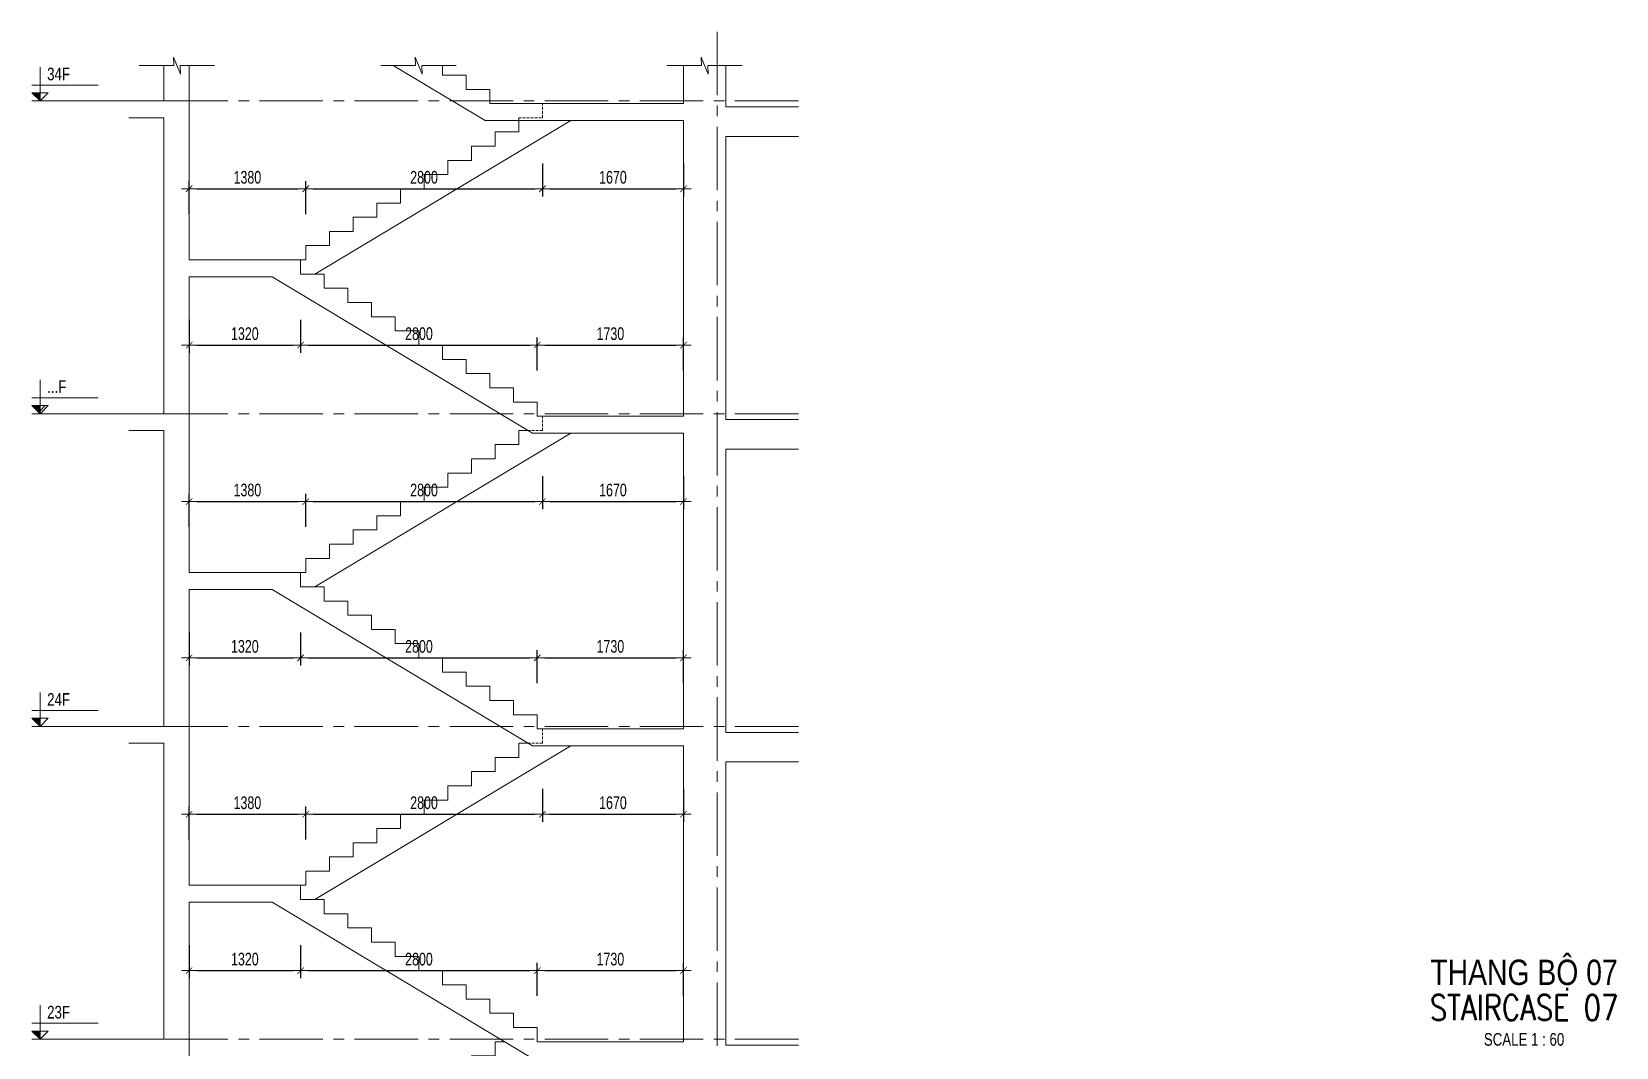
# Model space of a CAD drawing. Header units: millimetres. Extents: x -179076 to 254975, y -18667 to 296191.
# Drawn here: x 82221 to 100970, y 247547 to 259563 of the extents above; entities that cross this region are included whole.
import ezdxf
from ezdxf.enums import TextEntityAlignment as Align

# ---------------------------------------------------------------- set-up
doc = ezdxf.new("R2010")
doc.units = ezdxf.units.MM
doc.linetypes.add('CENTER2', pattern=[1.125, 0.75, -0.125, 0.125, -0.125])
doc.linetypes.add('HIDDEN2', pattern=[4.762499999999999, 3.175, -1.5875])
doc.layers.get('Defpoints').update_dxf_attribs({"color": 151, "lineweight": 9})
for name, color, linetype, lineweight in [('NDC_S_ANNO', 7, 'Continuous', 20), ('NDC_S_AXIS', 5, 'CENTER2', 13), ('NDC_S_CONTINUOUS', 3, 'Continuous', 20), ('NDC_S_DIM', 1, 'Continuous', 15), ('NDC_S_ENG TITLE', 3, 'Continuous', 20), ('NDC_S_HIDDEN', 8, 'HIDDEN2', 13), ('NDC_S_SLAB', 2, 'Continuous', 20), ('NDC_S_SYMBOL', 1, 'Continuous', 15), ('NDC_S_TEXT SYMBOL', 7, 'Continuous', 20), ('NDC_S_VN TEXT', 7, 'Continuous', 20), ('NDC_S_VN TITLE', 6, 'Continuous', 35)]:
    doc.layers.add(name, color=color, linetype=linetype, lineweight=lineweight)
doc.styles.add('NDC_ANNO', font='', dxfattribs={"width": 0.8})
doc.styles.add('NDC_DIM', font='', dxfattribs={"width": 0.75})
doc.styles.add('NDC_EN TXT', font='romans.shx', dxfattribs={"width": 0.8})
doc.styles.add('NDC_VIE TXT', font='arial.ttf', dxfattribs={"width": 0.8})
doc.styles.get('NDC_ANNO').set_extended_font_data('Dotum')
doc.styles.get('NDC_DIM').set_extended_font_data('Dotum')
doc.dimstyles.new('NDC_dim_60', dxfattribs={"dimscale": 60, "dimtxt": 2.5, "dimasz": 1.5, "dimexe": 1.5, "dimexo": 2.5, "dimgap": 1, "dimtad": 1, "dimdec": 0, "dimzin": 0, "dimdsep": 46, "dimtxsty": 'NDC_DIM', "dimblk": 'DIMMARK', "dimcen": 0.09, "dimdle": 1.2, "dimclrd": 1, "dimclre": 1, "dimclrt": 3, "dimadec": 0, "dimazin": 0, "dimtfac": 1, "dimtdec": 0, "dimtix": 1, "dimtofl": 0, "dimtmove": 0, "dimatfit": 3, "dimfxl": 5, "dimfxlon": 1, "dimtolj": 1, "dimtzin": 0, "dimarcsym": 0})

# ---------------------------------------------------------------- blocks, each defined once
blk = doc.blocks.new('kata_block_CT')
at = {"layer": 'NDC_S_ANNO'}
blk.add_hatch(color=3, dxfattribs=at).paths.add_polyline_path([(0, 1.596954857557648), (-1.612010908633238, 1.596954857557648), (0, 0)])
at = {"layer": 'NDC_S_ANNO', "ltscale": 50}
h = blk.add_hatch(dxfattribs=at)
h.set_pattern_fill('ANSI31', color=256, scale=1.406250541793835, style=0)
h.set_pattern_definition([(45.00000000000001, (0, 5.456968210637569e-12), (-3.157122508925224, 3.157122508925225), [])])
h.paths.add_polyline_path([(0, 1.596954857557648), (0, 0), (1.612010908924276, 1.596954857557648)])
for p, q in [((-1.592704896858777, 3.140833880479477), (11.46947077315417, 3.140833880479477)), ((11.56125648126181, 5.456968210637569e-12), (-1.63869572513795, 5.456968210637569e-12))]:
    blk.add_line(p, q, dxfattribs=at)
for points in [[(0, 6.69495074864426), (0, 0)], [(0, 0), (-1.612010908924276, 1.596954857557648), (0, 1.596954857557648)], [(0, 0), (1.612010908924276, 1.596954857557648), (0, 1.596954857557648)]]:
    blk.add_lwpolyline(points, dxfattribs=at)
at = {"layer": 'NDC_S_ANNO', "color": 8, "ltscale": 50}
blk.add_lwpolyline([(0, 0), (-1.612010908633238, 1.596954857557648), (0, 1.596954857557648)], dxfattribs=at)
at = {"layer": 'NDC_S_TEXT SYMBOL', "color": 3, "style": 'NDC_ANNO', "width": 0.8}
blk.add_attdef('CT', (1.409564409346785, 4.068271311703938), '', height=2.5, dxfattribs=at)
blk = doc.blocks.new('DIMMARK')
at = {"layer": 'NDC_S_DIM', "color": 1}
blk.add_line((-1.5, 0), (1, 0), dxfattribs=at)
at = {"layer": 'NDC_S_DIM', "color": 2, "const_width": 0.1}
blk.add_lwpolyline([(-0.4242640687119285, -0.4242640687119285), (0.4242640687119285, 0.4242640687119285)], dxfattribs=at)
blk = doc.blocks.new('*D1037')
at = {"layer": 'Defpoints', "color": 0, "transparency": 16777216}
for p in [(84083.40167896712, 249463.4970555313), (85403.40167904529, 249463.4970555313), (85403.40167904529, 248454.406146435)]:
    blk.add_point(p, dxfattribs=at)
at = {"layer": 'NDC_S_DIM', "color": 1, "lineweight": -2, "transparency": 16777216}
for p, q in [((84083.40167896712, 248754.406146435), (84083.40167896712, 248364.406146435)), ((85403.40167904529, 248754.406146435), (85403.40167904529, 248364.406146435)), ((84173.40167896712, 248454.406146435), (85313.40167904529, 248454.406146435))]:
    blk.add_line(p, q, dxfattribs=at)
at = {"layer": 'NDC_S_DIM', "color": 1, "lineweight": -2, "transparency": 16777216, "xscale": 90, "yscale": 90, "zscale": 90, "rotation": 180}
blk.add_blockref('DIMMARK', (84083.40167896712, 248454.406146435), dxfattribs=at)
at = {"layer": 'NDC_S_DIM', "color": 1, "lineweight": -2, "transparency": 16777216, "xscale": 90, "yscale": 90, "zscale": 90}
blk.add_blockref('DIMMARK', (85403.40167904529, 248454.406146435), dxfattribs=at)
at = {"layer": 'NDC_S_DIM', "color": 3, "transparency": 16777216, "insert": (84743.4016790062, 248589.5079103427), "char_height": 150, "attachment_point": 5, "style": 'NDC_DIM'}
blk.add_mtext('\\A1;1320', dxfattribs=at)
blk = doc.blocks.new('*D1038')
at = {"layer": 'Defpoints', "color": 0, "transparency": 16777216}
for p in [(85403.40167904529, 249463.4970555313), (88203.40167896712, 248454.406146435), (88203.40167896712, 247613.4970555193)]:
    blk.add_point(p, dxfattribs=at)
at = {"layer": 'NDC_S_DIM', "color": 1, "lineweight": -2, "transparency": 16777216}
for p, q in [((85403.40167904529, 248754.406146435), (85403.40167904529, 248364.406146435)), ((85493.40167904529, 248454.406146435), (88113.40167896712, 248454.406146435)), ((88203.40167896712, 248154.406146435), (88203.40167896712, 248544.406146435))]:
    blk.add_line(p, q, dxfattribs=at)
at = {"layer": 'NDC_S_DIM', "color": 1, "lineweight": -2, "transparency": 16777216, "xscale": 90, "yscale": 90, "zscale": 90, "rotation": 180}
blk.add_blockref('DIMMARK', (85403.40167904529, 248454.406146435), dxfattribs=at)
at = {"layer": 'NDC_S_DIM', "color": 1, "lineweight": -2, "transparency": 16777216, "xscale": 90, "yscale": 90, "zscale": 90}
blk.add_blockref('DIMMARK', (88203.40167896712, 248454.406146435), dxfattribs=at)
at = {"layer": 'NDC_S_DIM', "color": 3, "transparency": 16777216, "insert": (86803.4016790062, 248589.5079103427), "char_height": 150, "attachment_point": 5, "style": 'NDC_DIM'}
blk.add_mtext('\\A1;2800', dxfattribs=at)
blk = doc.blocks.new('*D1039')
at = {"layer": 'Defpoints', "color": 0, "transparency": 16777216}
for p in [(89933.4016788975, 248454.406146435), (88203.40167896712, 247613.4970555193), (89933.4016788975, 247643.497055554)]:
    blk.add_point(p, dxfattribs=at)
at = {"layer": 'NDC_S_DIM', "color": 1, "lineweight": -2, "transparency": 16777216}
for p, q in [((88203.40167896712, 248154.406146435), (88203.40167896712, 248544.406146435)), ((88293.40167896712, 248454.406146435), (89843.4016788975, 248454.406146435)), ((89933.4016788975, 248154.406146435), (89933.4016788975, 248544.406146435))]:
    blk.add_line(p, q, dxfattribs=at)
at = {"layer": 'NDC_S_DIM', "color": 1, "lineweight": -2, "transparency": 16777216, "xscale": 90, "yscale": 90, "zscale": 90, "rotation": 180}
blk.add_blockref('DIMMARK', (88203.40167896712, 248454.406146435), dxfattribs=at)
at = {"layer": 'NDC_S_DIM', "color": 1, "lineweight": -2, "transparency": 16777216, "xscale": 90, "yscale": 90, "zscale": 90}
blk.add_blockref('DIMMARK', (89933.4016788975, 248454.406146435), dxfattribs=at)
at = {"layer": 'NDC_S_DIM', "color": 3, "transparency": 16777216, "insert": (89068.4016789323, 248589.5079103427), "char_height": 150, "attachment_point": 5, "style": 'NDC_DIM'}
blk.add_mtext('\\A1;1730', dxfattribs=at)
blk = doc.blocks.new('*D1040')
at = {"layer": 'Defpoints', "color": 0, "transparency": 16777216}
for p in [(85463.40167904529, 250304.406146445), (84083.40167896712, 249463.4970555313), (85463.40167904529, 249463.4970555313)]:
    blk.add_point(p, dxfattribs=at)
at = {"layer": 'NDC_S_DIM', "color": 1, "lineweight": -2, "transparency": 16777216}
for p, q in [((84083.40167896712, 250004.406146445), (84083.40167896712, 250394.406146445)), ((84173.40167896712, 250304.406146445), (85373.40167904529, 250304.406146445)), ((85463.40167904529, 250004.406146445), (85463.40167904529, 250394.406146445))]:
    blk.add_line(p, q, dxfattribs=at)
at = {"layer": 'NDC_S_DIM', "color": 1, "lineweight": -2, "transparency": 16777216, "xscale": 90, "yscale": 90, "zscale": 90, "rotation": 180}
blk.add_blockref('DIMMARK', (84083.40167896712, 250304.406146445), dxfattribs=at)
at = {"layer": 'NDC_S_DIM', "color": 1, "lineweight": -2, "transparency": 16777216, "xscale": 90, "yscale": 90, "zscale": 90}
blk.add_blockref('DIMMARK', (85463.40167904529, 250304.406146445), dxfattribs=at)
at = {"layer": 'NDC_S_DIM', "color": 3, "transparency": 16777216, "insert": (84773.4016790062, 250439.5079103528), "char_height": 150, "attachment_point": 5, "style": 'NDC_DIM'}
blk.add_mtext('\\A1;1380', dxfattribs=at)
blk = doc.blocks.new('*D1041')
at = {"layer": 'Defpoints', "color": 0, "transparency": 16777216}
for p in [(88263.40167896712, 251145.3152373586), (88263.40167896712, 250304.406146445), (85463.40167904529, 249463.4970555313)]:
    blk.add_point(p, dxfattribs=at)
at = {"layer": 'NDC_S_DIM', "color": 1, "lineweight": -2, "transparency": 16777216}
for p, q in [((88263.40167896712, 250604.406146445), (88263.40167896712, 250214.406146445)), ((85463.40167904529, 250004.406146445), (85463.40167904529, 250394.406146445)), ((85553.40167904529, 250304.406146445), (88173.40167896712, 250304.406146445))]:
    blk.add_line(p, q, dxfattribs=at)
at = {"layer": 'NDC_S_DIM', "color": 1, "lineweight": -2, "transparency": 16777216, "xscale": 90, "yscale": 90, "zscale": 90, "rotation": 180}
blk.add_blockref('DIMMARK', (85463.40167904529, 250304.406146445), dxfattribs=at)
at = {"layer": 'NDC_S_DIM', "color": 1, "lineweight": -2, "transparency": 16777216, "xscale": 90, "yscale": 90, "zscale": 90}
blk.add_blockref('DIMMARK', (88263.40167896712, 250304.406146445), dxfattribs=at)
at = {"layer": 'NDC_S_DIM', "color": 3, "transparency": 16777216, "insert": (86863.4016790062, 250439.5079103528), "char_height": 150, "attachment_point": 5, "style": 'NDC_DIM'}
blk.add_mtext('\\A1;2800', dxfattribs=at)
blk = doc.blocks.new('*D1042')
at = {"layer": 'Defpoints', "color": 0, "transparency": 16777216}
for p in [(88263.40167896712, 251145.3152373586), (89933.40167889738, 251113.4970577316), (89933.40167889738, 250304.406146445)]:
    blk.add_point(p, dxfattribs=at)
at = {"layer": 'NDC_S_DIM', "color": 1, "lineweight": -2, "transparency": 16777216}
for p, q in [((88263.40167896712, 250604.406146445), (88263.40167896712, 250214.406146445)), ((89933.40167889738, 250604.406146445), (89933.40167889738, 250214.406146445)), ((88353.40167896712, 250304.406146445), (89843.40167889738, 250304.406146445))]:
    blk.add_line(p, q, dxfattribs=at)
at = {"layer": 'NDC_S_DIM', "color": 1, "lineweight": -2, "transparency": 16777216, "xscale": 90, "yscale": 90, "zscale": 90, "rotation": 180}
blk.add_blockref('DIMMARK', (88263.40167896712, 250304.406146445), dxfattribs=at)
at = {"layer": 'NDC_S_DIM', "color": 1, "lineweight": -2, "transparency": 16777216, "xscale": 90, "yscale": 90, "zscale": 90}
blk.add_blockref('DIMMARK', (89933.40167889738, 250304.406146445), dxfattribs=at)
at = {"layer": 'NDC_S_DIM', "color": 3, "transparency": 16777216, "insert": (89098.40167893225, 250439.5079103528), "char_height": 150, "attachment_point": 5, "style": 'NDC_DIM'}
blk.add_mtext('\\A1;1670', dxfattribs=at)
blk = doc.blocks.new('*D1043')
at = {"layer": 'Defpoints', "color": 0, "transparency": 16777216}
for p in [(84083.401678967, 253163.4970577435), (85403.40167904529, 253163.4970577435), (85403.40167904529, 252154.4061486472)]:
    blk.add_point(p, dxfattribs=at)
at = {"layer": 'NDC_S_DIM', "color": 1, "lineweight": -2, "transparency": 16777216}
for p, q in [((84083.401678967, 252454.4061486472), (84083.401678967, 252064.4061486472)), ((85403.40167904529, 252454.4061486472), (85403.40167904529, 252064.4061486472)), ((84173.401678967, 252154.4061486472), (85313.40167904529, 252154.4061486472))]:
    blk.add_line(p, q, dxfattribs=at)
at = {"layer": 'NDC_S_DIM', "color": 1, "lineweight": -2, "transparency": 16777216, "xscale": 90, "yscale": 90, "zscale": 90, "rotation": 180}
blk.add_blockref('DIMMARK', (84083.401678967, 252154.4061486472), dxfattribs=at)
at = {"layer": 'NDC_S_DIM', "color": 1, "lineweight": -2, "transparency": 16777216, "xscale": 90, "yscale": 90, "zscale": 90}
blk.add_blockref('DIMMARK', (85403.40167904529, 252154.4061486472), dxfattribs=at)
at = {"layer": 'NDC_S_DIM', "color": 3, "transparency": 16777216, "insert": (84743.40167900614, 252289.507912555), "char_height": 150, "attachment_point": 5, "style": 'NDC_DIM'}
blk.add_mtext('\\A1;1320', dxfattribs=at)
blk = doc.blocks.new('*D1044')
at = {"layer": 'Defpoints', "color": 0, "transparency": 16777216}
for p in [(85403.40167904529, 253163.4970577435), (88203.401678967, 252154.4061486472), (88203.401678967, 251313.4970577316)]:
    blk.add_point(p, dxfattribs=at)
at = {"layer": 'NDC_S_DIM', "color": 1, "lineweight": -2, "transparency": 16777216}
for p, q in [((85403.40167904529, 252454.4061486472), (85403.40167904529, 252064.4061486472)), ((88203.401678967, 251854.4061486472), (88203.401678967, 252244.4061486472)), ((85493.40167904529, 252154.4061486472), (88113.401678967, 252154.4061486472))]:
    blk.add_line(p, q, dxfattribs=at)
at = {"layer": 'NDC_S_DIM', "color": 1, "lineweight": -2, "transparency": 16777216, "xscale": 90, "yscale": 90, "zscale": 90, "rotation": 180}
blk.add_blockref('DIMMARK', (85403.40167904529, 252154.4061486472), dxfattribs=at)
at = {"layer": 'NDC_S_DIM', "color": 1, "lineweight": -2, "transparency": 16777216, "xscale": 90, "yscale": 90, "zscale": 90}
blk.add_blockref('DIMMARK', (88203.401678967, 252154.4061486472), dxfattribs=at)
at = {"layer": 'NDC_S_DIM', "color": 3, "transparency": 16777216, "insert": (86803.40167900614, 252289.507912555), "char_height": 150, "attachment_point": 5, "style": 'NDC_DIM'}
blk.add_mtext('\\A1;2800', dxfattribs=at)
blk = doc.blocks.new('*D1045')
at = {"layer": 'Defpoints', "color": 0, "transparency": 16777216}
for p in [(89933.40167889738, 252154.4061486472), (88203.401678967, 251313.4970577316), (89933.40167889738, 251313.4970577316)]:
    blk.add_point(p, dxfattribs=at)
at = {"layer": 'NDC_S_DIM', "color": 1, "lineweight": -2, "transparency": 16777216}
for p, q in [((88203.401678967, 251854.4061486472), (88203.401678967, 252244.4061486472)), ((89933.40167889738, 251854.4061486472), (89933.40167889738, 252244.4061486472)), ((88293.401678967, 252154.4061486472), (89843.40167889738, 252154.4061486472))]:
    blk.add_line(p, q, dxfattribs=at)
at = {"layer": 'NDC_S_DIM', "color": 1, "lineweight": -2, "transparency": 16777216, "xscale": 90, "yscale": 90, "zscale": 90, "rotation": 180}
blk.add_blockref('DIMMARK', (88203.401678967, 252154.4061486472), dxfattribs=at)
at = {"layer": 'NDC_S_DIM', "color": 1, "lineweight": -2, "transparency": 16777216, "xscale": 90, "yscale": 90, "zscale": 90}
blk.add_blockref('DIMMARK', (89933.40167889738, 252154.4061486472), dxfattribs=at)
at = {"layer": 'NDC_S_DIM', "color": 3, "transparency": 16777216, "insert": (89068.40167893219, 252289.507912555), "char_height": 150, "attachment_point": 5, "style": 'NDC_DIM'}
blk.add_mtext('\\A1;1730', dxfattribs=at)
blk = doc.blocks.new('*D1046')
at = {"layer": 'Defpoints', "color": 0, "transparency": 16777216}
for p in [(85463.40167904529, 254004.4061486573), (84083.401678967, 253163.4970577435), (85463.40167904529, 253163.4970577435)]:
    blk.add_point(p, dxfattribs=at)
at = {"layer": 'NDC_S_DIM', "color": 1, "lineweight": -2, "transparency": 16777216}
for p, q in [((84083.401678967, 253704.4061486573), (84083.401678967, 254094.4061486573)), ((85463.40167904529, 253704.4061486573), (85463.40167904529, 254094.4061486573)), ((84173.401678967, 254004.4061486573), (85373.40167904529, 254004.4061486573))]:
    blk.add_line(p, q, dxfattribs=at)
at = {"layer": 'NDC_S_DIM', "color": 1, "lineweight": -2, "transparency": 16777216, "xscale": 90, "yscale": 90, "zscale": 90, "rotation": 180}
blk.add_blockref('DIMMARK', (84083.401678967, 254004.4061486573), dxfattribs=at)
at = {"layer": 'NDC_S_DIM', "color": 1, "lineweight": -2, "transparency": 16777216, "xscale": 90, "yscale": 90, "zscale": 90}
blk.add_blockref('DIMMARK', (85463.40167904529, 254004.4061486573), dxfattribs=at)
at = {"layer": 'NDC_S_DIM', "color": 3, "transparency": 16777216, "insert": (84773.40167900614, 254139.507912565), "char_height": 150, "attachment_point": 5, "style": 'NDC_DIM'}
blk.add_mtext('\\A1;1380', dxfattribs=at)
blk = doc.blocks.new('*D1047')
at = {"layer": 'Defpoints', "color": 0, "transparency": 16777216}
for p in [(88263.40167896712, 254845.3152395709), (88263.40167896712, 254004.4061486573), (85463.40167904529, 253163.4970577435)]:
    blk.add_point(p, dxfattribs=at)
at = {"layer": 'NDC_S_DIM', "color": 1, "lineweight": -2, "transparency": 16777216}
for p, q in [((88263.40167896712, 254304.4061486573), (88263.40167896712, 253914.4061486573)), ((85463.40167904529, 253704.4061486573), (85463.40167904529, 254094.4061486573)), ((85553.40167904529, 254004.4061486573), (88173.40167896712, 254004.4061486573))]:
    blk.add_line(p, q, dxfattribs=at)
at = {"layer": 'NDC_S_DIM', "color": 1, "lineweight": -2, "transparency": 16777216, "xscale": 90, "yscale": 90, "zscale": 90, "rotation": 180}
blk.add_blockref('DIMMARK', (85463.40167904529, 254004.4061486573), dxfattribs=at)
at = {"layer": 'NDC_S_DIM', "color": 1, "lineweight": -2, "transparency": 16777216, "xscale": 90, "yscale": 90, "zscale": 90}
blk.add_blockref('DIMMARK', (88263.40167896712, 254004.4061486573), dxfattribs=at)
at = {"layer": 'NDC_S_DIM', "color": 3, "transparency": 16777216, "insert": (86863.4016790062, 254139.507912565), "char_height": 150, "attachment_point": 5, "style": 'NDC_DIM'}
blk.add_mtext('\\A1;2800', dxfattribs=at)
blk = doc.blocks.new('*D1048')
at = {"layer": 'Defpoints', "color": 0, "transparency": 16777216}
for p in [(88263.40167896712, 254845.3152395709), (89933.40167889738, 254804.1545977316), (89933.40167889738, 254004.4061486573)]:
    blk.add_point(p, dxfattribs=at)
at = {"layer": 'NDC_S_DIM', "color": 1, "lineweight": -2, "transparency": 16777216}
for p, q in [((88263.40167896712, 254304.4061486573), (88263.40167896712, 253914.4061486573)), ((89933.40167889738, 254304.4061486573), (89933.40167889738, 253914.4061486573)), ((88353.40167896712, 254004.4061486573), (89843.40167889738, 254004.4061486573))]:
    blk.add_line(p, q, dxfattribs=at)
at = {"layer": 'NDC_S_DIM', "color": 1, "lineweight": -2, "transparency": 16777216, "xscale": 90, "yscale": 90, "zscale": 90, "rotation": 180}
blk.add_blockref('DIMMARK', (88263.40167896712, 254004.4061486573), dxfattribs=at)
at = {"layer": 'NDC_S_DIM', "color": 1, "lineweight": -2, "transparency": 16777216, "xscale": 90, "yscale": 90, "zscale": 90}
blk.add_blockref('DIMMARK', (89933.40167889738, 254004.4061486573), dxfattribs=at)
at = {"layer": 'NDC_S_DIM', "color": 3, "transparency": 16777216, "insert": (89098.40167893225, 254139.507912565), "char_height": 150, "attachment_point": 5, "style": 'NDC_DIM'}
blk.add_mtext('\\A1;1670', dxfattribs=at)
blk = doc.blocks.new('*D1049')
at = {"layer": 'Defpoints', "color": 0, "transparency": 16777216}
for p in [(84083.401678967, 256863.4970577435), (85403.40167904517, 256863.4970577435), (85403.40167904517, 255854.4061486472)]:
    blk.add_point(p, dxfattribs=at)
at = {"layer": 'NDC_S_DIM', "color": 1, "lineweight": -2, "transparency": 16777216}
for p, q in [((84083.401678967, 256154.4061486472), (84083.401678967, 255764.4061486472)), ((85403.40167904517, 256154.4061486472), (85403.40167904517, 255764.4061486472)), ((84173.401678967, 255854.4061486472), (85313.40167904517, 255854.4061486472))]:
    blk.add_line(p, q, dxfattribs=at)
at = {"layer": 'NDC_S_DIM', "color": 1, "lineweight": -2, "transparency": 16777216, "xscale": 90, "yscale": 90, "zscale": 90, "rotation": 180}
blk.add_blockref('DIMMARK', (84083.401678967, 255854.4061486472), dxfattribs=at)
at = {"layer": 'NDC_S_DIM', "color": 1, "lineweight": -2, "transparency": 16777216, "xscale": 90, "yscale": 90, "zscale": 90}
blk.add_blockref('DIMMARK', (85403.40167904517, 255854.4061486472), dxfattribs=at)
at = {"layer": 'NDC_S_DIM', "color": 3, "transparency": 16777216, "insert": (84743.40167900609, 255989.507912555), "char_height": 150, "attachment_point": 5, "style": 'NDC_DIM'}
blk.add_mtext('\\A1;1320', dxfattribs=at)
blk = doc.blocks.new('*D1050')
at = {"layer": 'Defpoints', "color": 0, "transparency": 16777216}
for p in [(85403.40167904517, 256863.4970577435), (88203.401678967, 255854.4061486472), (88203.401678967, 255043.4970555541)]:
    blk.add_point(p, dxfattribs=at)
at = {"layer": 'NDC_S_DIM', "color": 1, "lineweight": -2, "transparency": 16777216}
for p, q in [((85403.40167904517, 256154.4061486472), (85403.40167904517, 255764.4061486472)), ((88203.401678967, 255554.4061486472), (88203.401678967, 255944.4061486472)), ((85493.40167904517, 255854.4061486472), (88113.401678967, 255854.4061486472))]:
    blk.add_line(p, q, dxfattribs=at)
at = {"layer": 'NDC_S_DIM', "color": 1, "lineweight": -2, "transparency": 16777216, "xscale": 90, "yscale": 90, "zscale": 90, "rotation": 180}
blk.add_blockref('DIMMARK', (85403.40167904517, 255854.4061486472), dxfattribs=at)
at = {"layer": 'NDC_S_DIM', "color": 1, "lineweight": -2, "transparency": 16777216, "xscale": 90, "yscale": 90, "zscale": 90}
blk.add_blockref('DIMMARK', (88203.401678967, 255854.4061486472), dxfattribs=at)
at = {"layer": 'NDC_S_DIM', "color": 3, "transparency": 16777216, "insert": (86803.40167900609, 255989.507912555), "char_height": 150, "attachment_point": 5, "style": 'NDC_DIM'}
blk.add_mtext('\\A1;2800', dxfattribs=at)
blk = doc.blocks.new('*D1051')
at = {"layer": 'Defpoints', "color": 0, "transparency": 16777216}
for p in [(89933.40167889738, 255854.4061486472), (88203.401678967, 255043.4970555541), (89933.40167889738, 255013.4970577316)]:
    blk.add_point(p, dxfattribs=at)
at = {"layer": 'NDC_S_DIM', "color": 1, "lineweight": -2, "transparency": 16777216}
for p, q in [((88203.401678967, 255554.4061486472), (88203.401678967, 255944.4061486472)), ((89933.40167889738, 255554.4061486472), (89933.40167889738, 255944.4061486472)), ((88293.401678967, 255854.4061486472), (89843.40167889738, 255854.4061486472))]:
    blk.add_line(p, q, dxfattribs=at)
at = {"layer": 'NDC_S_DIM', "color": 1, "lineweight": -2, "transparency": 16777216, "xscale": 90, "yscale": 90, "zscale": 90, "rotation": 180}
blk.add_blockref('DIMMARK', (88203.401678967, 255854.4061486472), dxfattribs=at)
at = {"layer": 'NDC_S_DIM', "color": 1, "lineweight": -2, "transparency": 16777216, "xscale": 90, "yscale": 90, "zscale": 90}
blk.add_blockref('DIMMARK', (89933.40167889738, 255854.4061486472), dxfattribs=at)
at = {"layer": 'NDC_S_DIM', "color": 3, "transparency": 16777216, "insert": (89068.40167893219, 255989.507912555), "char_height": 150, "attachment_point": 5, "style": 'NDC_DIM'}
blk.add_mtext('\\A1;1730', dxfattribs=at)
blk = doc.blocks.new('*D1052')
at = {"layer": 'Defpoints', "color": 0, "transparency": 16777216}
for p in [(85463.40167904517, 257704.4061486573), (84083.401678967, 256863.4970577435), (85463.40167904517, 256863.4970577435)]:
    blk.add_point(p, dxfattribs=at)
at = {"layer": 'NDC_S_DIM', "color": 1, "lineweight": -2, "transparency": 16777216}
for p, q in [((84083.401678967, 257404.4061486573), (84083.401678967, 257794.4061486573)), ((84173.401678967, 257704.4061486573), (85373.40167904517, 257704.4061486573)), ((85463.40167904517, 257404.4061486573), (85463.40167904517, 257794.4061486573))]:
    blk.add_line(p, q, dxfattribs=at)
at = {"layer": 'NDC_S_DIM', "color": 1, "lineweight": -2, "transparency": 16777216, "xscale": 90, "yscale": 90, "zscale": 90, "rotation": 180}
blk.add_blockref('DIMMARK', (84083.401678967, 257704.4061486573), dxfattribs=at)
at = {"layer": 'NDC_S_DIM', "color": 1, "lineweight": -2, "transparency": 16777216, "xscale": 90, "yscale": 90, "zscale": 90}
blk.add_blockref('DIMMARK', (85463.40167904517, 257704.4061486573), dxfattribs=at)
at = {"layer": 'NDC_S_DIM', "color": 3, "transparency": 16777216, "insert": (84773.40167900609, 257839.507912565), "char_height": 150, "attachment_point": 5, "style": 'NDC_DIM'}
blk.add_mtext('\\A1;1380', dxfattribs=at)
blk = doc.blocks.new('*D1053')
at = {"layer": 'Defpoints', "color": 0, "transparency": 16777216}
for p in [(88263.401678967, 258545.315239571), (88263.401678967, 257704.4061486573), (85463.40167904517, 256863.4970577435)]:
    blk.add_point(p, dxfattribs=at)
at = {"layer": 'NDC_S_DIM', "color": 1, "lineweight": -2, "transparency": 16777216}
for p, q in [((88263.401678967, 258004.4061486573), (88263.401678967, 257614.4061486573)), ((85463.40167904517, 257404.4061486573), (85463.40167904517, 257794.4061486573)), ((85553.40167904517, 257704.4061486573), (88173.401678967, 257704.4061486573))]:
    blk.add_line(p, q, dxfattribs=at)
at = {"layer": 'NDC_S_DIM', "color": 1, "lineweight": -2, "transparency": 16777216, "xscale": 90, "yscale": 90, "zscale": 90, "rotation": 180}
blk.add_blockref('DIMMARK', (85463.40167904517, 257704.4061486573), dxfattribs=at)
at = {"layer": 'NDC_S_DIM', "color": 1, "lineweight": -2, "transparency": 16777216, "xscale": 90, "yscale": 90, "zscale": 90}
blk.add_blockref('DIMMARK', (88263.401678967, 257704.4061486573), dxfattribs=at)
at = {"layer": 'NDC_S_DIM', "color": 3, "transparency": 16777216, "insert": (86863.40167900609, 257839.507912565), "char_height": 150, "attachment_point": 5, "style": 'NDC_DIM'}
blk.add_mtext('\\A1;2800', dxfattribs=at)
blk = doc.blocks.new('*D1054')
at = {"layer": 'Defpoints', "color": 0, "transparency": 16777216}
for p in [(88263.401678967, 258545.315239571), (89933.40167889738, 258513.4970577515), (89933.40167889738, 257704.4061486573)]:
    blk.add_point(p, dxfattribs=at)
at = {"layer": 'NDC_S_DIM', "color": 1, "lineweight": -2, "transparency": 16777216}
for p, q in [((88263.401678967, 258004.4061486573), (88263.401678967, 257614.4061486573)), ((89933.40167889738, 258004.4061486573), (89933.40167889738, 257614.4061486573)), ((88353.401678967, 257704.4061486573), (89843.40167889738, 257704.4061486573))]:
    blk.add_line(p, q, dxfattribs=at)
at = {"layer": 'NDC_S_DIM', "color": 1, "lineweight": -2, "transparency": 16777216, "xscale": 90, "yscale": 90, "zscale": 90, "rotation": 180}
blk.add_blockref('DIMMARK', (88263.401678967, 257704.4061486573), dxfattribs=at)
at = {"layer": 'NDC_S_DIM', "color": 1, "lineweight": -2, "transparency": 16777216, "xscale": 90, "yscale": 90, "zscale": 90}
blk.add_blockref('DIMMARK', (89933.40167889738, 257704.4061486573), dxfattribs=at)
at = {"layer": 'NDC_S_DIM', "color": 3, "transparency": 16777216, "insert": (89098.40167893219, 257839.507912565), "char_height": 150, "attachment_point": 5, "style": 'NDC_DIM'}
blk.add_mtext('\\A1;1670', dxfattribs=at)
blk = doc.blocks.new('Drawing name_symbol')
at = {"layer": 'NDC_S_ENG TITLE', "style": 'NDC_EN TXT', "width": 0.8}
blk.add_attdef('SECTDET1', text='', height=5, dxfattribs=at).set_placement((0, 1.011264427095739), align=Align.CENTER)
at = {"layer": 'NDC_S_TEXT SYMBOL', "lineweight": 25, "style": 'NDC_ANNO', "width": 0.8}
blk.add_attdef('SSCALE', text='', height=2.5, dxfattribs=at).set_placement((0, -3.998868953555331), align=Align.CENTER)
at = {"layer": 'NDC_S_VN TITLE', "style": 'NDC_VIE TXT', "width": 0.8}
blk.add_attdef('SECTDET2', text='', height=5, dxfattribs=at).set_placement((0, 7.970649532882817), align=Align.CENTER)

msp = doc.modelspace()

# ---------------------------------------------------------------- linework, layer by layer
at = {"layer": 'NDC_S_AXIS', "ltscale": 1000}
for p, q in [((90333.40167891298, 259563.1153891505), (90333.40167891298, 228573.8494305542)), ((91292.46940233494, 258743.4970555541), (82225.25289199821, 258743.4970555541)), ((91292.46940233494, 255043.4970555541), (82225.25289199821, 255043.4970555541)), ((91292.46940233494, 251343.4970555541), (82225.25289199821, 251343.4970555541)), ((91292.46940233494, 247643.497055554), (82225.25289199821, 247643.4970555541))]:
    msp.add_line(p, q, dxfattribs=at)
at = {"layer": 'NDC_S_CONTINUOUS'}
for p, q in [((88598.8498701033, 258513.4970577515), (85571.82284307788, 256695.3152395608)), ((88598.84987010341, 254813.4970577515), (85571.822843078, 252995.3152395608)), ((88598.84987010341, 251113.4970555392), (85571.822843078, 249295.3152373486))]:
    msp.add_line(p, q, dxfattribs=at)
for points in [[(87983.401678967, 258513.4970555194), (87983.401678967, 258377.1334213882), (87703.401678967, 258377.1334213882), (87703.401678967, 258208.9516032054), (87423.401678967, 258208.9516032054), (87423.401678967, 258040.7697850227), (87143.401678967, 258040.7697850227), (87143.401678967, 257872.58796684), (86863.401678967, 257872.58796684), (86863.401678967, 257704.4061486573), (86583.401678967, 257704.4061486573), (86583.401678967, 257536.2243304746), (86303.401678967, 257536.2243304746), (86303.401678967, 257368.0425122918), (86023.401678967, 257368.0425122918), (86023.401678967, 257199.8606941091), (85743.401678967, 257199.8606941091), (85743.401678967, 257031.6788759264), (85463.40167904517, 257031.6788759264), (85463.40167904517, 256863.4970577435), (85403.40167904517, 256863.4970577435)], [(88094.9805185027, 254845.3152395709), (87983.40167896712, 254845.3152395709), (87983.40167896712, 254677.1334213882), (87703.40167896712, 254677.1334213882), (87703.40167896712, 254508.9516032054), (87423.40167896712, 254508.9516032054), (87423.40167896712, 254340.7697850227), (87143.40167896712, 254340.7697850227), (87143.40167896712, 254172.58796684), (86863.40167896712, 254172.58796684), (86863.40167896712, 254004.4061486573), (86583.40167896712, 254004.4061486573), (86583.40167896712, 253836.2243304746), (86303.40167896712, 253836.2243304746), (86303.40167896712, 253668.0425122918), (86023.40167896712, 253668.0425122918), (86023.40167896712, 253499.8606941091), (85743.40167896712, 253499.8606941091), (85743.40167896712, 253331.6788759264), (85463.40167904529, 253331.6788759264), (85463.40167904529, 253163.4970577435), (85403.40167904529, 253163.4970577435)], [(88094.9805185027, 251145.3152373586), (87983.40167896712, 251145.3152373586), (87983.40167896712, 250977.1334191759), (87703.40167896712, 250977.1334191759), (87703.40167896712, 250808.9516009931), (87423.40167896712, 250808.9516009931), (87423.40167896712, 250640.7697828104), (87143.40167896712, 250640.7697828104), (87143.40167896712, 250472.5879646277), (86863.40167896712, 250472.5879646277), (86863.40167896712, 250304.406146445), (86583.40167896712, 250304.406146445), (86583.40167896712, 250136.2243282623), (86303.40167896712, 250136.2243282623), (86303.40167896712, 249968.0425100795), (86023.40167896712, 249968.0425100795), (86023.40167896712, 249799.8606918968), (85743.40167896712, 249799.8606918968), (85743.40167896712, 249631.6788737141), (85463.40167904529, 249631.6788737141), (85463.40167904529, 249463.4970555313), (85403.40167904529, 249463.4970555313)], [(85403.40167892358, 246113.4970555276), (85463.40167892358, 246113.4970555276), (85463.40167892358, 246280.1637221974), (85743.40167892358, 246280.1637221974), (85743.40167892358, 246446.8303888669), (86023.40167892358, 246446.8303888669), (86023.40167892358, 246613.4970555364), (86303.40167892358, 246613.4970555364), (86303.40167892358, 246780.163722206), (86583.40167892358, 246780.163722206), (86583.40167892358, 246946.8303888755), (86863.40167892358, 246946.8303888755), (86863.40167892358, 247113.497055545), (87143.40167892358, 247113.497055545), (87143.40167892358, 247280.1637222146), (87423.40167892358, 247280.1637222146), (87423.40167892358, 247446.8303888841), (87703.40167892358, 247446.8303888841), (87703.40167892358, 247613.4970555537), (87814.9805148074, 247613.4970555537)]]:
    msp.add_lwpolyline(points, dxfattribs=at)
at = {"layer": 'NDC_S_HIDDEN', "ltscale": 10}
for points in [[(87983.401678967, 258513.4970555194), (87983.401678967, 258545.315239571), (88263.401678967, 258545.315239571), (88263.401678967, 258713.4970555541)], [(88092.38249785098, 254845.3152395709), (88263.40167896712, 254845.3152395709), (88263.40167896712, 255008.9516032073)], [(88092.38249785098, 251145.3152373586), (88263.40167896712, 251145.3152373586), (88263.40167896712, 251308.9516009951)]]:
    msp.add_lwpolyline(points, dxfattribs=at)
at = {"layer": 'NDC_S_SLAB'}
for p, q in [((83783.40167896712, 259161.8580385186), (83783.40167896712, 258743.4970555541)), ((90433.4016789131, 259161.8580385651), (90433.4016789131, 258673.4970555194)), ((83370.28422420996, 258743.4970555518), (83783.40167896712, 258743.4970555541)), ((84083.401678967, 256863.4970577435), (84083.401678967, 258743.497057764)), ((90433.4016789131, 258673.4970555194), (91292.46940233506, 258673.4970555194)), ((83370.28422420984, 258543.4970577639), (83783.4016790301, 258543.4970577639)), ((83783.401678967, 258543.4970577639), (83783.401678967, 255043.4970577639)), ((89933.4016788975, 258513.4970555194), (87588.38249790622, 258513.4970555194)), ((88147.95348782593, 254813.4970577316), (85067.95348791225, 256663.4970577435)), ((83370.28422420984, 255043.4970577639), (83783.401678967, 255043.4970577639)), ((84083.401678967, 253163.4970577435), (84083.401678967, 255043.497057764)), ((83370.28422420984, 254843.4970577639), (83783.4016790301, 254843.4970577639)), ((83783.401678967, 254843.4970577639), (83783.401678967, 251343.4970577639)), ((89933.40167889738, 254813.4970577316), (88147.95348782593, 254813.4970577316)), ((88147.95348782593, 251113.4970577316), (85067.95348791225, 252963.4970577435)), ((83370.28422420984, 251343.4970577639), (83783.401678967, 251343.4970577639)), ((84083.40167896712, 249463.4970555313), (84083.40167896712, 251343.4970555518)), ((83370.28422420996, 251143.4970555517), (83783.40167903021, 251143.4970555517)), ((83783.40167896712, 251143.4970555517), (83783.40167896712, 247643.4970555517)), ((89933.40167889738, 251113.4970577316), (88147.95348782593, 251113.4970577316)), ((88147.95348782605, 247413.4970555193), (85067.95348791237, 249263.4970555313)), ((83370.28422420996, 247643.4970555517), (83783.40167896712, 247643.4970555517))]:
    msp.add_line(p, q, dxfattribs=at)
for points in [[(84083.40460500872, 259161.8580385186), (84083.40460500872, 258743.4970555518)], [(87588.38249790622, 258513.4970555194), (86499.13604646816, 259161.8580385186)], [(89933.4016788975, 258713.4970555541), (87643.40167896316, 258713.4970555541), (87643.40167896316, 258880.1637222209), (87363.40167896316, 258880.1637222209), (87363.40167896316, 259046.8303888876), (87083.40167896316, 259046.8303888876), (87083.40167896316, 259161.8580385186)], [(89933.4016788975, 259161.8580385651), (89933.4016788975, 258713.4970555194)], [(89933.40167889738, 258513.4970577515), (89933.40167889738, 255013.4970577316)], [(91292.46940233494, 258323.4970555198), (90433.40167891298, 258323.4970555198), (90433.40167891298, 254973.4970577316), (91292.46940233494, 254973.4970577316)], [(89933.40167889738, 255013.4970577316), (88203.401678967, 255013.4970577316), (88203.401678967, 255181.6788759163), (87923.40167904517, 255181.6788759163), (87923.40167904517, 255349.8606940992), (87643.40167904517, 255349.8606940992), (87643.40167904517, 255518.0425122819), (87363.40167904517, 255518.0425122819), (87363.40167904517, 255686.2243304646), (87083.40167904517, 255686.2243304646), (87083.40167904517, 255854.4061486472), (86803.40167904517, 255854.4061486472), (86803.40167904517, 256022.5879668299), (86523.40167904517, 256022.5879668299), (86523.40167904517, 256190.7697850128), (86243.40167904517, 256190.7697850128), (86243.40167904517, 256358.9516031955), (85963.40167904517, 256358.9516031955), (85963.40167904517, 256527.1334213782), (85683.40167904517, 256527.1334213782), (85683.40167904517, 256695.3152395608), (85403.40167904517, 256695.3152395608), (85403.40167904517, 256863.4970577435), (84083.401678967, 256863.4970577435)], [(84083.401678967, 256663.4970577435), (85067.95348791225, 256663.4970577435)], [(84083.401678967, 255043.4970577639), (84083.401678967, 256663.4970577435)], [(89933.40167889738, 254813.4970577515), (89933.40167889738, 251313.4970577316)], [(91292.46940233494, 254623.4970555198), (90433.40167891298, 254623.4970555198), (90433.40167891298, 251273.4970577316), (91292.46940233494, 251273.4970577316)], [(89933.40167889738, 251313.4970577316), (88203.401678967, 251313.4970577316), (88203.401678967, 251481.6788759163), (87923.40167904517, 251481.6788759163), (87923.40167904517, 251649.8606940992), (87643.40167904517, 251649.8606940992), (87643.40167904517, 251818.0425122819), (87363.40167904517, 251818.0425122819), (87363.40167904517, 251986.2243304646), (87083.40167904517, 251986.2243304646), (87083.40167904517, 252154.4061486472), (86803.40167904517, 252154.4061486472), (86803.40167904517, 252322.5879668299), (86523.40167904517, 252322.5879668299), (86523.40167904517, 252490.7697850128), (86243.40167904517, 252490.7697850128), (86243.40167904517, 252658.9516031955), (85963.40167904517, 252658.9516031955), (85963.40167904517, 252827.1334213782), (85683.40167904517, 252827.1334213782), (85683.40167904517, 252995.3152395608), (85403.40167904517, 252995.3152395608), (85403.40167904517, 253163.4970577435), (84083.401678967, 253163.4970577435)], [(84083.401678967, 252963.4970577435), (85067.95348791225, 252963.4970577435)], [(84083.401678967, 251343.4970577639), (84083.401678967, 252963.4970577435)], [(89933.4016788975, 251113.4970555392), (89933.4016788975, 247613.4970555193)], [(91292.46940233494, 250923.4970533075), (90433.4016789131, 250923.4970533075), (90433.4016789131, 247573.4970555193), (91292.46940233506, 247573.4970555193)], [(89933.4016788975, 247613.4970555193), (88203.40167896712, 247613.4970555193), (88203.40167896712, 247781.6788737041), (87923.40167904529, 247781.6788737041), (87923.40167904529, 247949.8606918869), (87643.40167904529, 247949.8606918869), (87643.40167904529, 248118.0425100696), (87363.40167904529, 248118.0425100696), (87363.40167904529, 248286.2243282523), (87083.40167904529, 248286.2243282523), (87083.40167904529, 248454.406146435), (86803.40167904529, 248454.406146435), (86803.40167904529, 248622.5879646177), (86523.40167904529, 248622.5879646177), (86523.40167904529, 248790.7697828005), (86243.40167904529, 248790.7697828005), (86243.40167904529, 248958.9516009832), (85963.40167904529, 248958.9516009832), (85963.40167904529, 249127.1334191659), (85683.40167904529, 249127.1334191659), (85683.40167904529, 249295.3152373486), (85403.40167904529, 249295.3152373486), (85403.40167904529, 249463.4970555313), (84083.40167896712, 249463.4970555313)], [(84083.40167896712, 249263.4970555313), (85067.95348791237, 249263.4970555313)], [(84083.40167896712, 247643.4970555517), (84083.40167896712, 249263.4970555313)], [(84083.4046050086, 246113.4970555276), (84083.4046050086, 247713.4970555198)]]:
    msp.add_lwpolyline(points, dxfattribs=at)
at = {"layer": 'NDC_S_SYMBOL', "elevation": -1.522910461903844e-10}
for points in [[(83493.12334619119, 259161.8580385186), (83902.73990768177, 259161.8580385186), (83900.56599478406, 259261.8580385186), (83980.5659952311, 259061.8580383323), (83978.39208196086, 259161.8580385186), (84384.67760172236, 259161.8580385186)], [(86352.98667626863, 259161.8580385186), (86762.6032377592, 259161.8580385186), (86760.4293248615, 259261.8580385186), (86840.42932530853, 259061.8580383323), (86838.2554120383, 259161.8580385186), (87244.5409317998, 259161.8580385186)]]:
    msp.add_lwpolyline(points, dxfattribs=at)
at = {"layer": 'NDC_S_SYMBOL'}
msp.add_lwpolyline([(89735.95903008891, 259161.8580385651), (90145.57559157949, 259161.8580385651), (90143.40167868178, 259261.8580385651), (90223.40167912882, 259061.8580383789), (90221.22776585858, 259161.8580385651), (90627.51328562008, 259161.8580385651)], dxfattribs=at)

# ---------------------------------------------------------------- block references
at = {"layer": 'NDC_S_ANNO', "xscale": 60, "yscale": 60, "zscale": 60}
msp.add_blockref('Drawing name_symbol', (99878.60215370136, 247805.7433254239), dxfattribs=at).add_auto_attribs({'SECTDET1': 'STAIRCASE 07', 'SECTDET2': 'THANG BỘ 07', 'SSCALE': 'SCALE 1 : 60'})
at = {"layer": 'NDC_S_VN TEXT', "xscale": 60, "yscale": 60, "zscale": 60}
for p, values in [((82319.60637505277, 258743.4970555537), {'CT': '34F'}), ((82319.60637505277, 255043.4970555537), {'CT': '...F'}), ((82319.60637505277, 251343.4970555536), {'CT': '24F'}), ((82319.60637505277, 247643.4970555536), {'CT': '23F'})]:
    msp.add_blockref('kata_block_CT', p, dxfattribs=at).add_auto_attribs(values)

# ---------------------------------------------------------------- dimensions: what is measured, and where the dimension line sits
at = {"layer": 'NDC_S_DIM'}
for base, p1, p2, picture, middle in [((88263.401678967, 257704.4061486573), (85463.40167904517, 256863.4970577435), (88263.401678967, 258545.315239571), '*D1053', (86863.40167900609, 257839.507912565)), ((89933.40167889738, 257704.4061486573), (88263.401678967, 258545.315239571), (89933.40167889738, 258513.4970577515), '*D1054', (89098.40167893219, 257839.507912565)), ((88203.401678967, 255854.4061486472), (85403.40167904517, 256863.4970577435), (88203.401678967, 255043.4970555541), '*D1050', (86803.40167900609, 255989.507912555)), ((89933.40167889738, 255854.4061486472), (88203.401678967, 255043.4970555541), (89933.40167889738, 255013.4970577316), '*D1051', (89068.40167893219, 255989.507912555)), ((88263.40167896712, 254004.4061486573), (85463.40167904529, 253163.4970577435), (88263.40167896712, 254845.3152395709), '*D1047', (86863.4016790062, 254139.507912565)), ((89933.40167889738, 254004.4061486573), (88263.40167896712, 254845.3152395709), (89933.40167889738, 254804.1545977316), '*D1048', (89098.40167893225, 254139.507912565)), ((88203.401678967, 252154.4061486472), (85403.40167904529, 253163.4970577435), (88203.401678967, 251313.4970577316), '*D1044', (86803.40167900614, 252289.507912555)), ((89933.40167889738, 252154.4061486472), (88203.401678967, 251313.4970577316), (89933.40167889738, 251313.4970577316), '*D1045', (89068.40167893219, 252289.507912555)), ((88263.40167896712, 250304.406146445), (85463.40167904529, 249463.4970555313), (88263.40167896712, 251145.3152373586), '*D1041', (86863.4016790062, 250439.5079103528)), ((89933.40167889738, 250304.406146445), (88263.40167896712, 251145.3152373586), (89933.40167889738, 251113.4970577316), '*D1042', (89098.40167893225, 250439.5079103528)), ((88203.40167896712, 248454.406146435), (85403.40167904529, 249463.4970555313), (88203.40167896712, 247613.4970555193), '*D1038', (86803.4016790062, 248589.5079103427)), ((89933.4016788975, 248454.406146435), (88203.40167896712, 247613.4970555193), (89933.4016788975, 247643.497055554), '*D1039', (89068.4016789323, 248589.5079103427))]:
    dim = msp.add_linear_dim(base=base, p1=p1, p2=p2, dimstyle='NDC_dim_60', override={"dimtmove": 1}, dxfattribs=at)
    dim.commit()
    dim.dimension.update_dxf_attribs({"geometry": picture, "text_midpoint": middle})
for base, p1, p2, picture, middle in [((85463.40167904517, 257704.4061486573), (84083.401678967, 256863.4970577435), (85463.40167904517, 256863.4970577435), '*D1052', (84773.40167900609, 257839.507912565)), ((85403.40167904517, 255854.4061486472), (84083.401678967, 256863.4970577435), (85403.40167904517, 256863.4970577435), '*D1049', (84743.40167900609, 255989.507912555)), ((85463.40167904529, 254004.4061486573), (84083.401678967, 253163.4970577435), (85463.40167904529, 253163.4970577435), '*D1046', (84773.40167900614, 254139.507912565)), ((85403.40167904529, 252154.4061486472), (84083.401678967, 253163.4970577435), (85403.40167904529, 253163.4970577435), '*D1043', (84743.40167900614, 252289.507912555)), ((85463.40167904529, 250304.406146445), (84083.40167896712, 249463.4970555313), (85463.40167904529, 249463.4970555313), '*D1040', (84773.4016790062, 250439.5079103528)), ((85403.40167904529, 248454.406146435), (84083.40167896712, 249463.4970555313), (85403.40167904529, 249463.4970555313), '*D1037', (84743.4016790062, 248589.5079103427))]:
    dim = msp.add_linear_dim(base=base, p1=p1, p2=p2, dimstyle='NDC_dim_60', dxfattribs=at)
    dim.commit()
    dim.dimension.update_dxf_attribs({"geometry": picture, "text_midpoint": middle})

doc.saveas('drawing.dxf')
